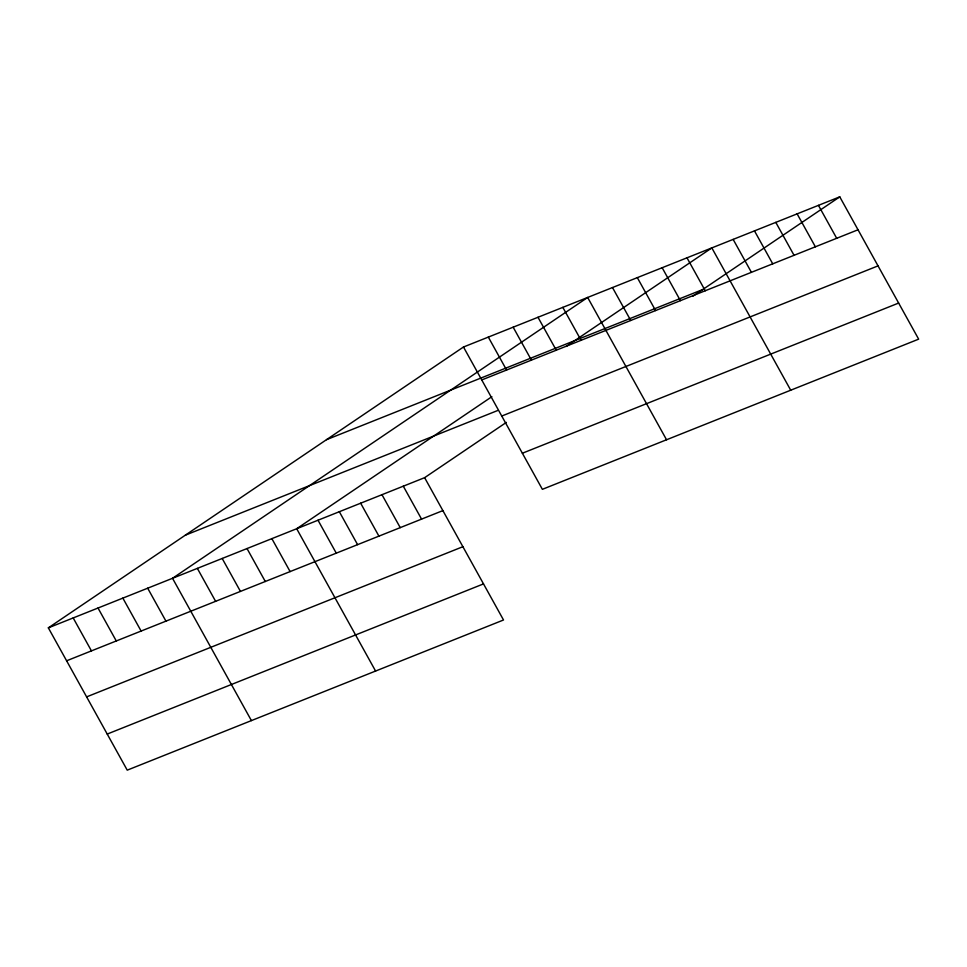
<?xml version="1.0" encoding="UTF-8"?>
<svg xmlns="http://www.w3.org/2000/svg" width="967" height="967" viewBox="0 0 967 967"><rect width="100%" height="100%" fill="white"/><g stroke="black" fill="none" stroke-linecap="round" stroke-linejoin="round"><path stroke-width="1.45" d="M48.35 627.849L424.622 477.674L503.517 619.992L127.233 770.155L48.35 627.849L463.483 347.008L839.767 196.845L918.65 339.151L542.378 489.326L463.483 347.008M491.877 396.688L296.688 528.731L375.583 671.05M566.166 346.44L711.833 247.903L790.716 390.209M424.622 477.674L506.345 422.398M692.868 296.216L839.767 196.845M326.495 439.683L702.767 289.52M481.747 379.946L858.019 229.783M185.35 535.174L497.654 410.528M501.752 416.04L878.024 265.877M522.373 453.233L898.645 303.058M66.614 660.787L442.886 510.612M86.619 696.881L462.891 546.706M107.228 734.062L483.5 583.899M818.445 205.355L836.697 238.293M797.122 213.864L815.374 246.803M775.8 222.374L794.052 255.312M754.478 230.883L772.73 263.822M733.155 239.393L751.407 272.331M686.993 257.814L705.257 290.753M662.165 267.726L680.417 300.664M637.326 277.638L655.59 310.576M612.498 287.55L630.75 320.488M666.541 439.767L587.658 297.461L172.525 578.29L251.408 720.608M562.83 307.361L581.082 340.311M537.99 317.273L556.255 350.211M513.163 327.184L531.415 360.123M488.323 337.096L506.587 370.035M403.299 486.183L421.564 519.122M381.977 494.693L400.241 527.631M360.655 503.203L378.919 536.141M339.332 511.712L357.597 544.651M318.01 520.222L336.274 553.16M271.86 538.643L290.112 571.582M247.02 548.555L265.284 581.493M222.192 558.467L240.445 591.405M197.353 568.378L215.617 601.317M147.685 588.202L165.949 621.14M122.857 598.114L141.109 631.052M98.018 608.025L116.282 640.964M73.19 617.937L91.442 650.876"/></g></svg>
